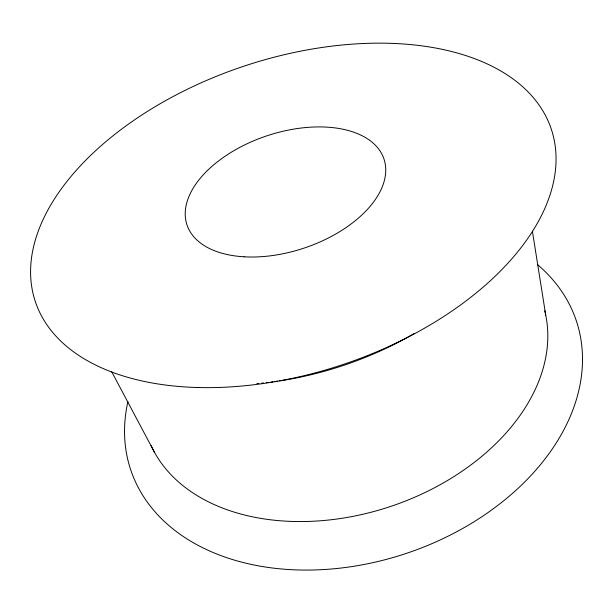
<?xml version="1.0" encoding="UTF-8"?>
<svg xmlns="http://www.w3.org/2000/svg" width="613" height="613" viewBox="0 0 613 613"><rect width="100%" height="100%" fill="white"/><g stroke="black" fill="none" stroke-linecap="round" stroke-linejoin="round"><path stroke-width="0.92" d="M111.742 371.823L154.407 452.149M532.39 231.162L545.739 315.182M537.317 264.441A234.948 166.644 -18.5 0 1 406.473 553.355A234.948 166.644 -18.5 0 1 127.933 401.523M544.742 310.768A208.474 144.392 -18.5 0 1 392.741 505.725A208.474 144.392 -18.5 0 1 151.12 445.628M414.434 333.365A232.48 138.124 -18.5 0 1 279.566 380.895M277.666 381.179A232.48 138.124 -18.5 0 1 274.823 381.577M272.931 381.838A232.48 138.124 -18.5 0 1 271.038 382.075M268.21 382.428A232.48 138.124 -18.5 0 1 266.326 382.642M263.506 382.949A232.48 138.124 -18.5 0 1 261.636 383.14M258.832 383.409A232.48 138.124 -18.5 0 1 256.901 383.577M244.127 256.801A103.873 59.147 -18.5 0 0 385.263 164.169A103.873 59.147 -18.5 0 0 227.032 154.936A103.873 59.147 -18.5 0 0 244.127 256.801M197.225 387.5A272.011 157.181 -18.5 0 0 553.133 135.389A272.011 157.181 -18.5 0 0 129.588 123.305A272.011 157.181 -18.5 0 0 197.225 387.5"/></g></svg>
